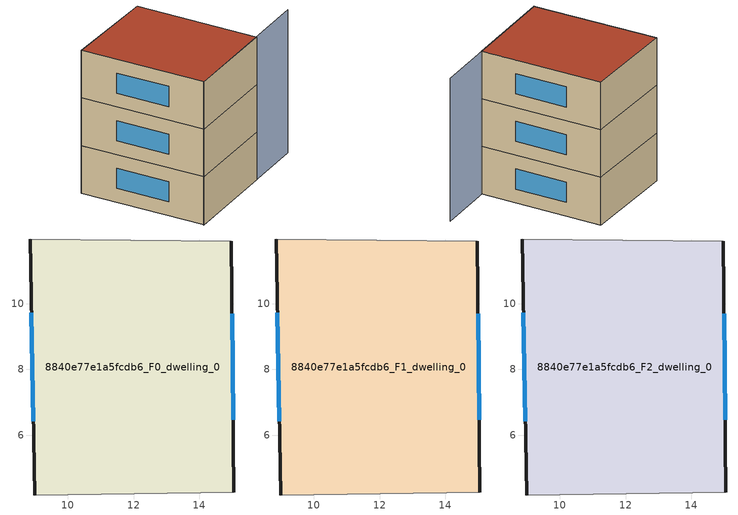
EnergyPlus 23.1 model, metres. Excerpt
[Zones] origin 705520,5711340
8840e77e1a5fcdb6_F0_dwelling_0
 floor ground (EU_floor_Construction): 14.98,11.9 15.06,4.25 8.98,4.17 8.85,11.97 z0
 wall outside (EU_wall_Construction): 15.06,4.25 14.98,11.9 / 8.85,11.97 8.98,4.17 z0:3
 wall adiabatic (EU_wall_Construction): 14.98,11.9 8.85,11.97 / 8.98,4.17 15.06,4.25 z0:3
 window (EU_Window_Construction): 15.04,6.46 15.01,9.69 / 8.89,9.72 8.94,6.43 z0.87:2.13
8840e77e1a5fcdb6_F1_dwelling_0
 floor to 8840e77e1a5fcdb6_F0_dwelling_0 (EU_floor_Construction): 14.98,11.9 15.06,4.25 8.98,4.17 8.85,11.97 z3
 wall outside (EU_wall_Construction): 15.06,4.25 14.98,11.9 / 8.85,11.97 8.98,4.17 z3:6
 wall adiabatic (EU_wall_Construction): 14.98,11.9 8.85,11.97 / 8.98,4.17 15.06,4.25 z3:6
 window (EU_Window_Construction): 15.04,6.46 15.01,9.69 / 8.89,9.72 8.94,6.43 z3.87:5.13
8840e77e1a5fcdb6_F2_dwelling_0
 floor to 8840e77e1a5fcdb6_F1_dwelling_0 (EU_floor_Construction): 14.98,11.9 15.06,4.25 8.98,4.17 8.85,11.97 z6
 wall outside (EU_wall_Construction): 15.06,4.25 14.98,11.9 / 8.85,11.97 8.98,4.17 z6:9
 wall adiabatic (EU_wall_Construction): 14.98,11.9 8.85,11.97 / 8.98,4.17 15.06,4.25 z6:9
 window (EU_Window_Construction): 15.04,6.46 15.01,9.69 / 8.89,9.72 8.94,6.43 z6.87:8.13
 roof outside (EU_roof_Construction): 15.06,4.25 14.98,11.9 8.85,11.97 8.98,4.17 z9
shading: 8.92,4.17 18.73,4.37 z0:9
[Building]
EU S2 Campaign: North Axis=0; Terrain=City; Solar Distribution=FullExterior
[Site:Location]
London: Latitude=51.5; Longitude=-0.5; Time Zone=0; Elevation=25
[SizingPeriod:WeatherFileDays]
AnnualSizingPeriod: Begin Month=1; Begin Day of Month=1; End Month=12; End Day of Month=31; Day of Week for Start Day=Monday; Use Weather File Daylight Saving Period=No; Use Weather File Rain and Snow Indicators=No
[MATERIAL]
EU_InternalMass_Material: Roughness=MediumRough; Thickness=0.1; Conductivity=1; Density=1800; Specific Heat=900; Thermal Absorptance=0.9; Solar Absorptance=0.7; Visible Absorptance=0.7
[MATERIAL:NOMASS] Roughness=MediumRough; Thermal Absorptance=0.9; Solar Absorptance=0.7; Visible Absorptance=0.7
Name | Thermal Resistance
EU_wall_NoMass | 0.724719
EU_roof_NoMass | 2.98947
EU_floor_NoMass | 2.39157
[WINDOWMATERIAL:SIMPLEGLAZINGSYSTEM]
EU_Window_SimpleGlazing: UFactor=2.63425; Solar Heat Gain Coefficient=0.76; Visible Transmittance=0.76
[CONSTRUCTION]
EU_wall_Construction: EU_wall_NoMass
EU_roof_Construction: EU_roof_NoMass
EU_floor_Construction: EU_floor_NoMass
EU_Window_Construction: EU_Window_SimpleGlazing
EU_InternalMass_Construction: EU_InternalMass_Material
[ZONE] Type=1; Multiplier=1; Ceiling Height=autocalculate; Floor Area=autocalculate; Part of Total Floor Area=Yes
Name | Volume
8840e77e1a5fcdb6_F0_dwelling_0 | 141.532
8840e77e1a5fcdb6_F1_dwelling_0; 8840e77e1a5fcdb6_F2_dwelling_0 | 141.533
[INTERNALMASS] Construction=EU_InternalMass_Construction; Surface Area=47.1776
Name | Zone or ZoneList
8840e77e1a5fcdb6_F0_dwelling_0_EU_InternalMass | 8840e77e1a5fcdb6_F0_dwelling_0
8840e77e1a5fcdb6_F1_dwelling_0_EU_InternalMass | 8840e77e1a5fcdb6_F1_dwelling_0
8840e77e1a5fcdb6_F2_dwelling_0_EU_InternalMass | 8840e77e1a5fcdb6_F2_dwelling_0
[OTHEREQUIPMENT] Fuel Type=Electricity; Design Level Calculation Method=Watts/Area; Power per Zone Floor Area=1; Fraction Latent=0; Fraction Radiant=0; Fraction Lost=0; Carbon Dioxide Generation Rate=0; EndUse Subcategory=EU_Step8_InternalGains
Name | Zone or ZoneList or Space or SpaceList | Schedule
EU_Step8_InternalGain_8840e77e1a5fcdb6_F0_dwelling_0_f000 | 8840e77e1a5fcdb6_F0_dwelling_0 | EU_Step8_GainSchedule_8840e77e1a5fcdb6_F0_dwelling_0_f000
EU_Step8_InternalGain_8840e77e1a5fcdb6_F1_dwelling_0_f000 | 8840e77e1a5fcdb6_F1_dwelling_0 | EU_Step8_GainSchedule_8840e77e1a5fcdb6_F1_dwelling_0_f000
EU_Step8_InternalGain_8840e77e1a5fcdb6_F2_dwelling_0_f000 | 8840e77e1a5fcdb6_F2_dwelling_0 | EU_Step8_GainSchedule_8840e77e1a5fcdb6_F2_dwelling_0_f000
[ZONEVENTILATION:DESIGNFLOWRATE] Schedule=EU_AlwaysOn; Design Flow Rate Calculation Method=AirChanges/Hour; Air Changes per Hour=0.418135; Ventilation Type=Natural; Fan Pressure Rise=0; Fan Total Efficiency=1; Constant Term Coefficient=1; Temperature Term Coefficient=0; Velocity Term Coefficient=0; Velocity Squared Term Coefficient=0; Minimum Indoor Temperature=-100; Maximum Indoor Temperature=100; Delta Temperature=-100; Minimum Outdoor Temperature=-100; Maximum Outdoor Temperature=100; Maximum Wind Speed=40
Name | Zone or ZoneList or Space or SpaceList
EU_ConstantAir_8840e77e1a5fcdb6_F0_dwelling_0 | 8840e77e1a5fcdb6_F0_dwelling_0
EU_ConstantAir_8840e77e1a5fcdb6_F1_dwelling_0 | 8840e77e1a5fcdb6_F1_dwelling_0
EU_ConstantAir_8840e77e1a5fcdb6_F2_dwelling_0 | 8840e77e1a5fcdb6_F2_dwelling_0
[HVACTEMPLATE:THERMOSTAT] Constant Heating Setpoint=20; Constant Cooling Setpoint=50
EU_HeatOnly_8840e77e1a5fcdb6_F0_dwelling_0; EU_HeatOnly_8840e77e1a5fcdb6_F1_dwelling_0; EU_HeatOnly_8840e77e1a5fcdb6_F2_dwelling_0
[HVACTEMPLATE:ZONE:IDEALLOADSAIRSYSTEM] System Availability Schedule=EU_AlwaysOn; Maximum Heating Supply Air Temperature=50; Minimum Cooling Supply Air Temperature=13; Maximum Heating Supply Air Humidity Ratio=0.0156; Minimum Cooling Supply Air Humidity Ratio=0.0077; Heating Limit=NoLimit; Cooling Limit=NoLimit; Heating Availability Schedule=EU_AlwaysOn; Cooling Availability Schedule=EU_CoolingOff; Dehumidification Control Type=ConstantSensibleHeatRatio; Cooling Sensible Heat Ratio=0.7; Dehumidification Setpoint=60; Humidification Control Type=None; Humidification Setpoint=30; Outdoor Air Method=None; Outdoor Air Flow Rate per Person=0.00944; Outdoor Air Flow Rate per Zone Floor Area=0; Outdoor Air Flow Rate per Zone=0; Demand Controlled Ventilation Type=None; Outdoor Air Economizer Type=NoEconomizer; Heat Recovery Type=None; Sensible Heat Recovery Effectiveness=0.7; Latent Heat Recovery Effectiveness=0.65
Name | Template Thermostat
8840e77e1a5fcdb6_F0_dwelling_0 | EU_HeatOnly_8840e77e1a5fcdb6_F0_dwelling_0
8840e77e1a5fcdb6_F1_dwelling_0 | EU_HeatOnly_8840e77e1a5fcdb6_F1_dwelling_0
8840e77e1a5fcdb6_F2_dwelling_0 | EU_HeatOnly_8840e77e1a5fcdb6_F2_dwelling_0
[SIZING:ZONE] Zone Cooling Design Supply Air Temperature Input Method=SupplyAirTemperature; Zone Cooling Design Supply Air Temperature=13; Zone Heating Design Supply Air Temperature Input Method=SupplyAirTemperature; Zone Heating Design Supply Air Temperature=50; Zone Cooling Design Supply Air Humidity Ratio=0.008; Zone Heating Design Supply Air Humidity Ratio=0.008; Cooling Design Air Flow Method=DesignDay; Cooling Design Air Flow Rate=0; Cooling Minimum Air Flow per Zone Floor Area=0.000762; Cooling Minimum Air Flow=0; Cooling Minimum Air Flow Fraction=0.2; Heating Design Air Flow Method=DesignDay; Heating Design Air Flow Rate=0; Heating Maximum Air Flow per Zone Floor Area=0.002032; Heating Maximum Air Flow=0.141576; Heating Maximum Air Flow Fraction=0.3; Account for Dedicated Outdoor Air System=No; Dedicated Outdoor Air System Control Strategy=NeutralSupplyAir; Dedicated Outdoor Air Low Setpoint Temperature for Design=autosize; Dedicated Outdoor Air High Setpoint Temperature for Design=autosize; Zone Load Sizing Method=Sensible Load Only No Latent Load; Zone Latent Cooling Design Supply Air Humidity Ratio Input Method=HumidityRatioDifference; Zone Cooling Design Supply Air Humidity Ratio Difference=0.005; Zone Latent Heating Design Supply Air Humidity Ratio Input Method=HumidityRatioDifference; Zone Humidification Design Supply Air Humidity Ratio Difference=0.005
8840e77e1a5fcdb6_F0_dwelling_0; 8840e77e1a5fcdb6_F1_dwelling_0; 8840e77e1a5fcdb6_F2_dwelling_0
[SCHEDULE:CONSTANT]
Name | Hourly Value
EU_AlwaysOn | 1
EU_CoolingOff | 0
[SCHEDULE:FILE] Column Number=1; Rows to Skip at Top=0; Number of Hours of Data=8760; Column Separator=Comma; Interpolate to Timestep=No; Minutes per Item=60; Adjust Schedule for Daylight Savings=Yes
Name | File
EU_Step8_GainSchedule_8840e77e1a5fcdb6_F0_dwelling_0_f000 | ../../schedules/8840e77e1a5fcdb6/8840e77e1a5fcdb6_F0_dwelling_0_f000_gain.csv
EU_Step8_GainSchedule_8840e77e1a5fcdb6_F1_dwelling_0_f000 | ../../schedules/8840e77e1a5fcdb6/8840e77e1a5fcdb6_F1_dwelling_0_f000_gain.csv
EU_Step8_GainSchedule_8840e77e1a5fcdb6_F2_dwelling_0_f000 | ../../schedules/8840e77e1a5fcdb6/8840e77e1a5fcdb6_F2_dwelling_0_f000_gain.csv
